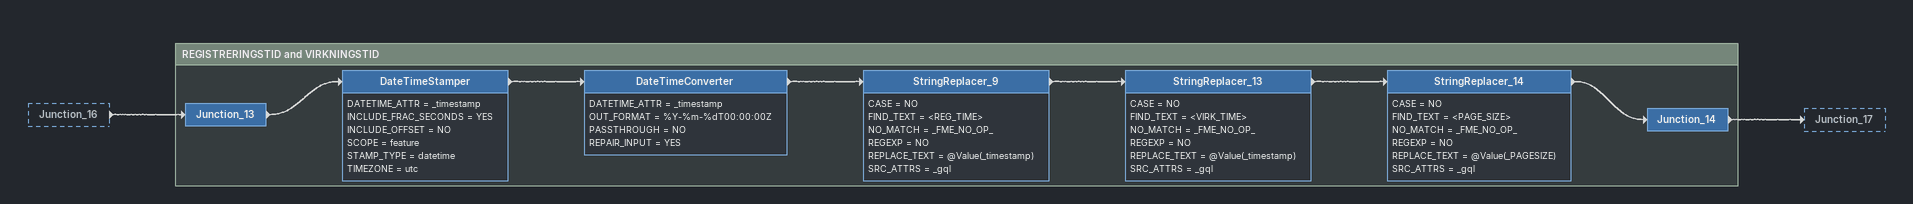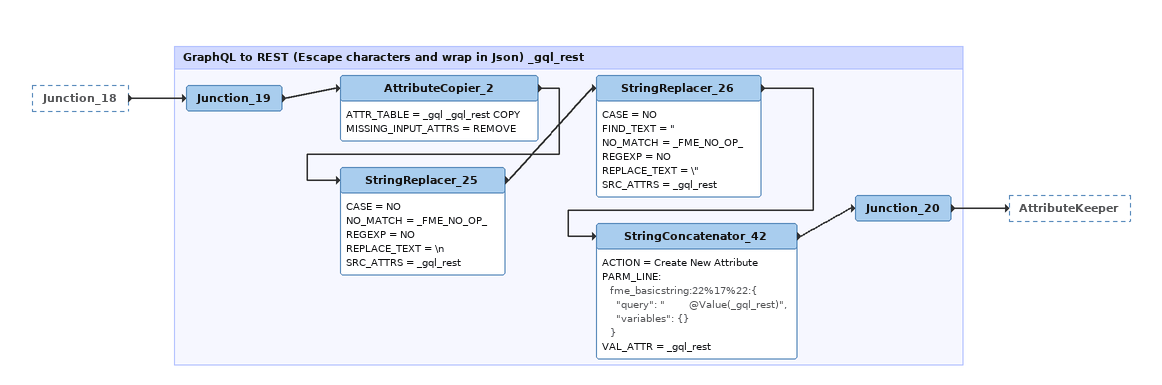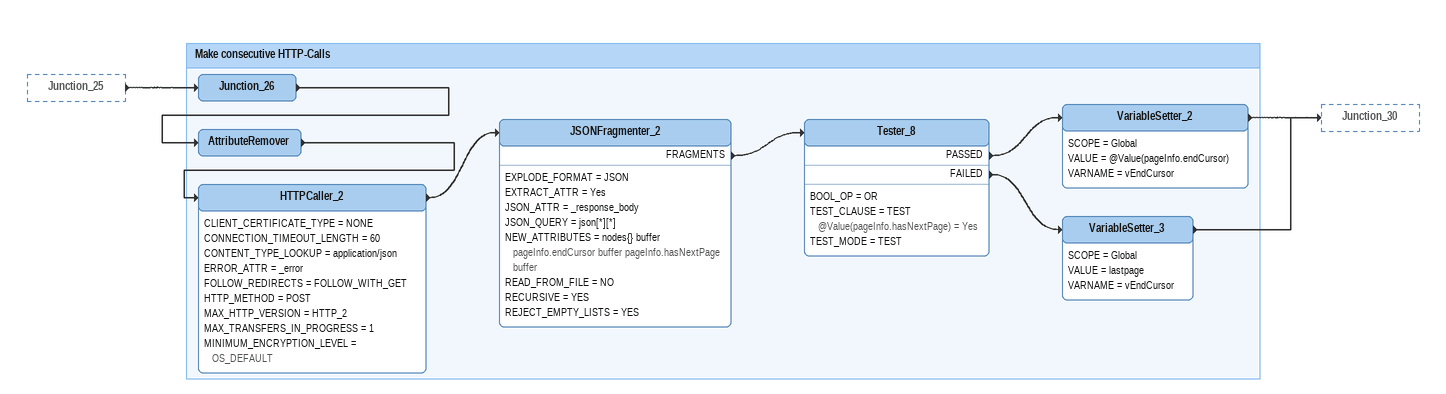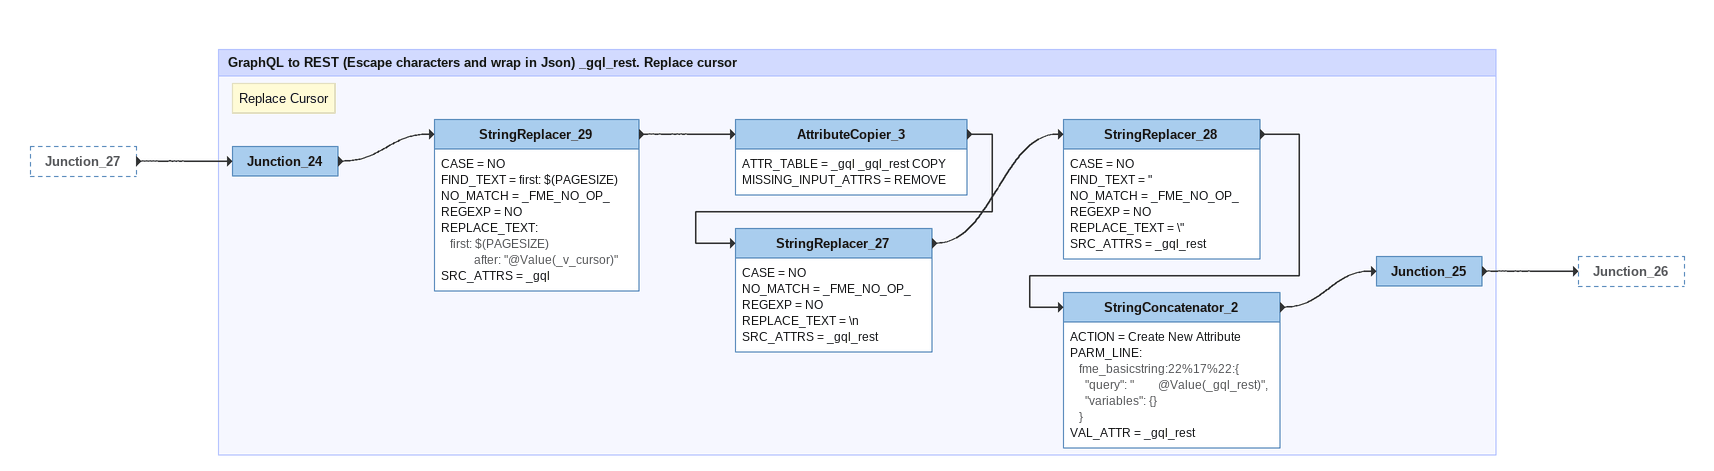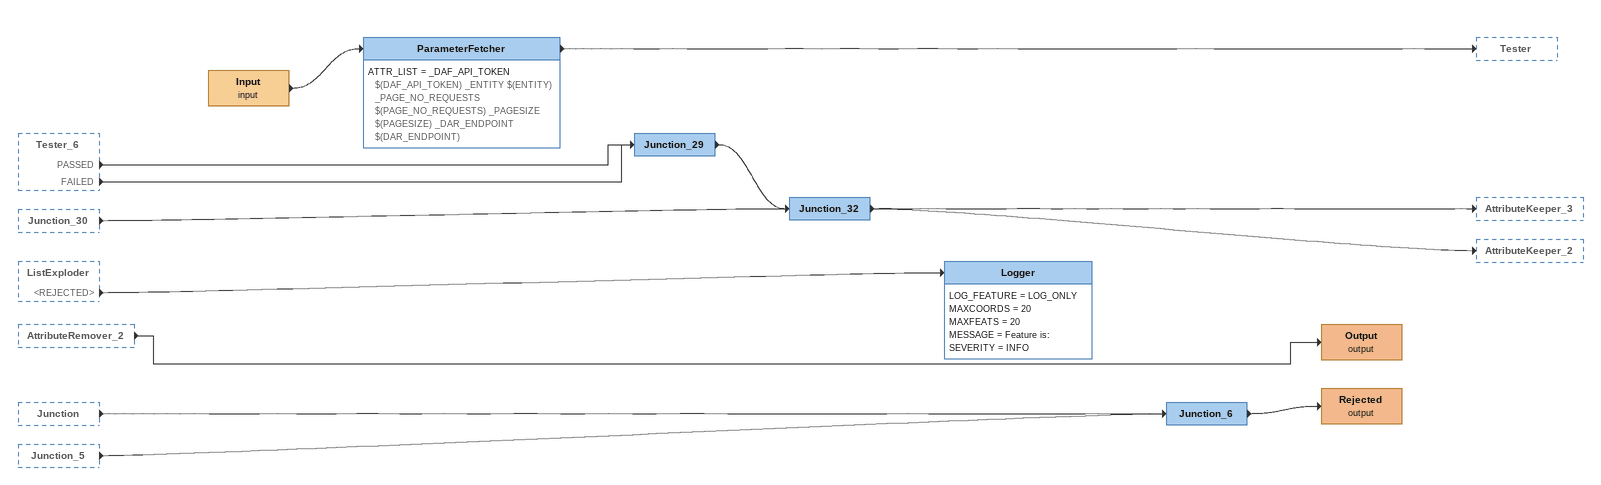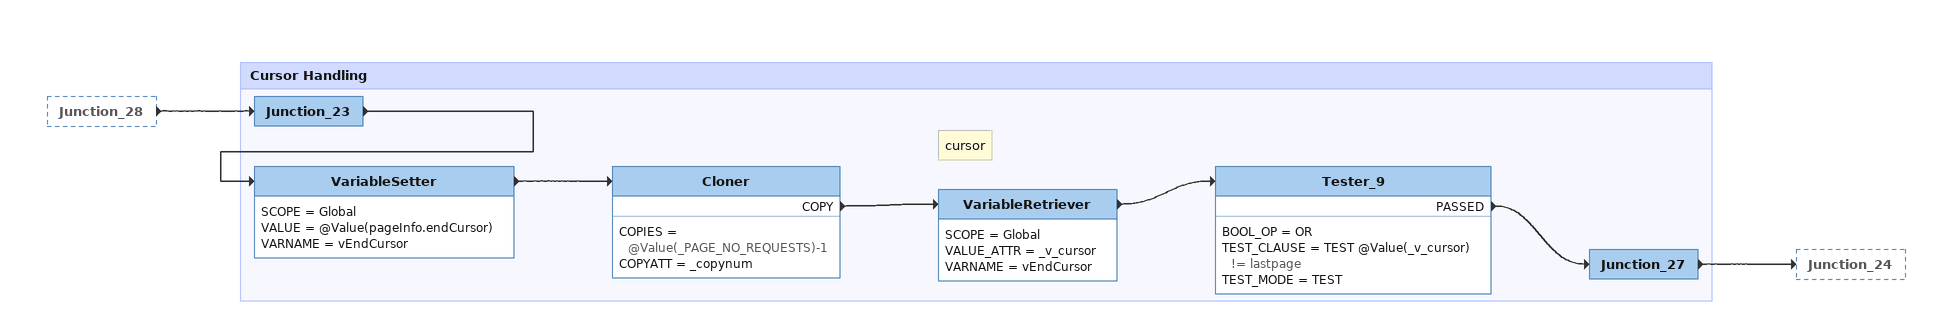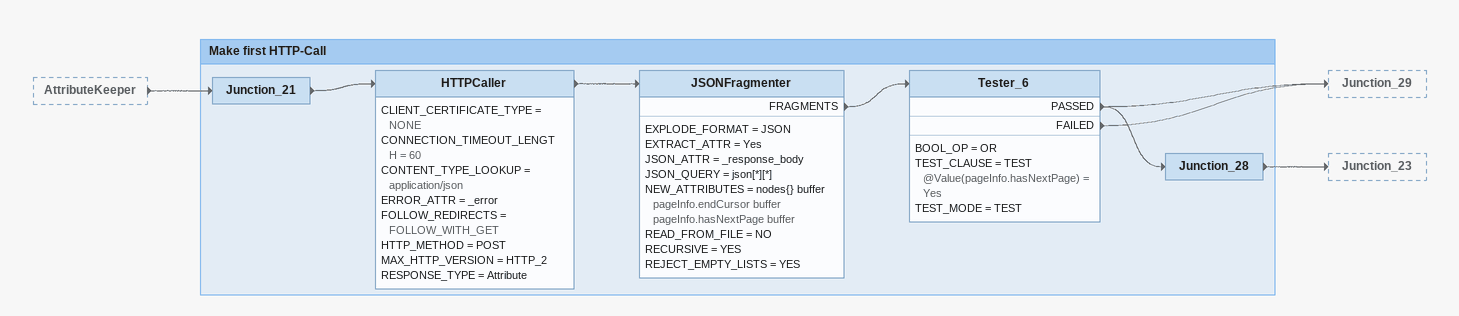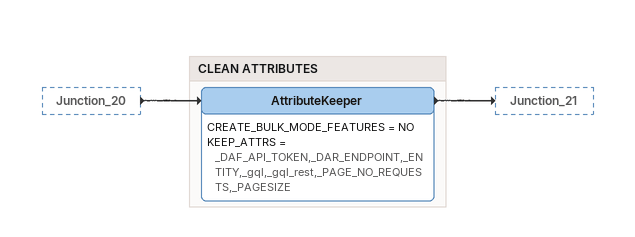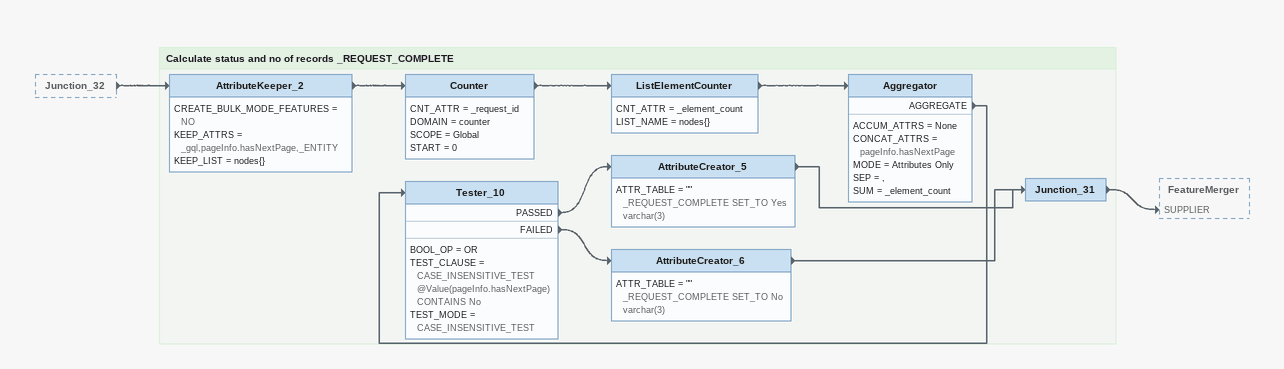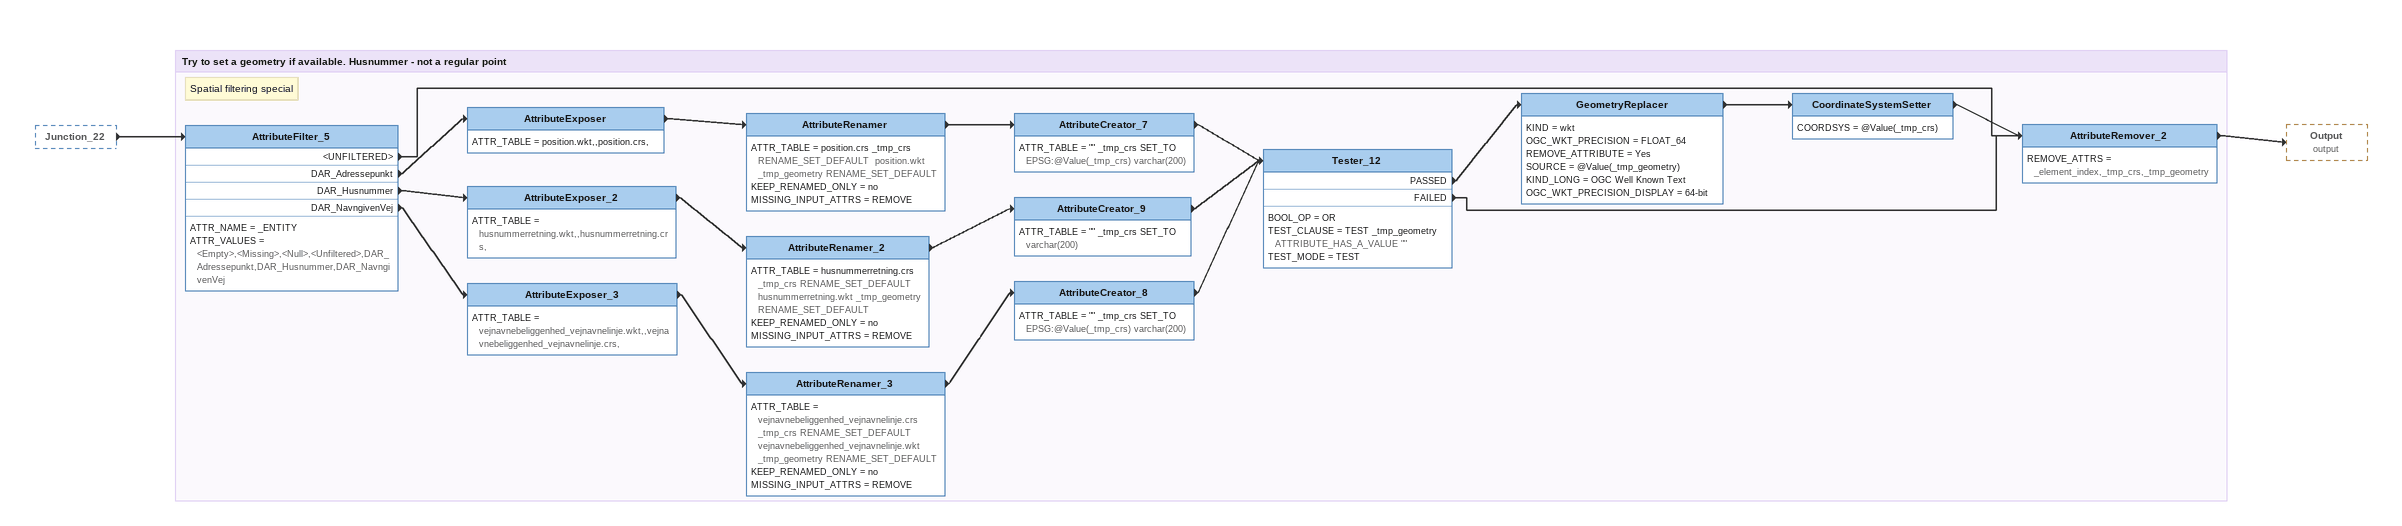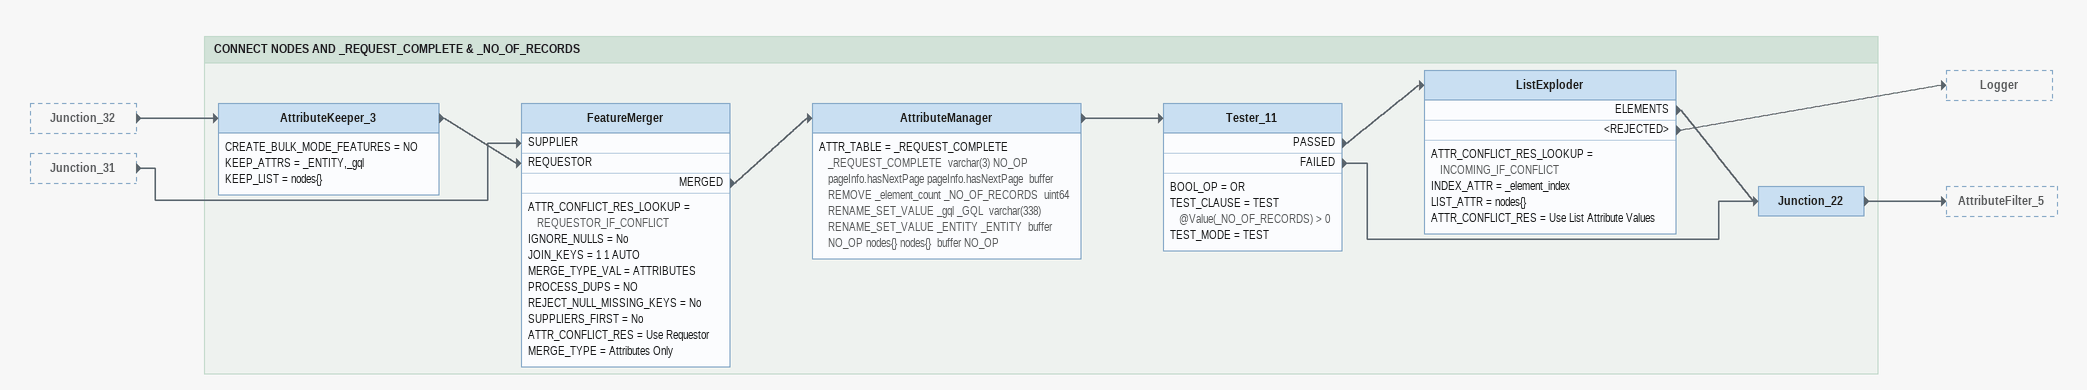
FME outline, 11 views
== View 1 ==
Junction_16 [outside]
    -> Junction_13

Bookmark: REGISTRERINGSTID and VIRKNINGSTID
Junction_13
    -> DateTimeStamper
DateTimeStamper
    DATETIME_ATTR = _timestamp
    INCLUDE_FRAC_SECONDS = YES
    INCLUDE_OFFSET = NO
    SCOPE = feature
    STAMP_TYPE = datetime
    TIMEZONE = utc
    -> DateTimeConverter
DateTimeConverter
    DATETIME_ATTR = _timestamp
    OUT_FORMAT = %Y-%m-%dT00:00:00Z
    PASSTHROUGH = NO
    REPAIR_INPUT = YES
    -> StringReplacer_9
StringReplacer_9
    CASE = NO
    FIND_TEXT = <REG_TIME>
    NO_MATCH = _FME_NO_OP_
    REGEXP = NO
    REPLACE_TEXT = @Value(_timestamp)
    SRC_ATTRS = _gql
    -> StringReplacer_13
StringReplacer_13
    CASE = NO
    FIND_TEXT = <VIRK_TIME>
    NO_MATCH = _FME_NO_OP_
    REGEXP = NO
    REPLACE_TEXT = @Value(_timestamp)
    SRC_ATTRS = _gql
    -> StringReplacer_14
StringReplacer_14
    CASE = NO
    FIND_TEXT = <PAGE_SIZE>
    NO_MATCH = _FME_NO_OP_
    REGEXP = NO
    REPLACE_TEXT = @Value(_PAGESIZE)
    SRC_ATTRS = _gql
    -> Junction_14
Junction_14
    -> Junction_17

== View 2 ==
Junction_18 [outside]
    -> Junction_19

Bookmark: GraphQL to REST (Escape characters and wrap in Json) _gql_rest
Junction_19
    -> AttributeCopier_2
AttributeCopier_2
    ATTR_TABLE = _gql _gql_rest COPY
    MISSING_INPUT_ATTRS = REMOVE
    -> StringReplacer_25
StringReplacer_25
    CASE = NO
    NO_MATCH = _FME_NO_OP_
    REGEXP = NO
    REPLACE_TEXT = \n
    SRC_ATTRS = _gql_rest
    -> StringReplacer_26
StringReplacer_26
    CASE = NO
    FIND_TEXT = "
    NO_MATCH = _FME_NO_OP_
    REGEXP = NO
    REPLACE_TEXT = \"
    SRC_ATTRS = _gql_rest
    -> StringConcatenator_42
StringConcatenator_42
    ACTION = Create New Attribute
    PARM_LINE:
      fme_basicstring:22%17%22:{
        "query": "        @Value(_gql_rest)",
        "variables": {}
      }
    VAL_ATTR = _gql_rest
    -> Junction_20
Junction_20
    -> AttributeKeeper

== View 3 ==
Junction_25 [outside]
    -> Junction_26

Bookmark: Make consecutive HTTP-Calls
Junction_26
    -> AttributeRemover
AttributeRemover
    -> HTTPCaller_2
HTTPCaller_2
    CLIENT_CERTIFICATE_TYPE = NONE
    CONNECTION_TIMEOUT_LENGTH = 60
    CONTENT_TYPE_LOOKUP = application/json
    ERROR_ATTR = _error
    FOLLOW_REDIRECTS = FOLLOW_WITH_GET
    HTTP_METHOD = POST
    MAX_HTTP_VERSION = HTTP_2
    MAX_TRANSFERS_IN_PROGRESS = 1
    MINIMUM_ENCRYPTION_LEVEL = OS_DEFAULT
    -> JSONFragmenter_2
JSONFragmenter_2
    EXPLODE_FORMAT = JSON
    EXTRACT_ATTR = Yes
    JSON_ATTR = _response_body
    JSON_QUERY = json[*][*]
    NEW_ATTRIBUTES = nodes{} buffer pageInfo.endCursor buffer pageInfo.hasNextPage buffer
    READ_FROM_FILE = NO
    RECURSIVE = YES
    REJECT_EMPTY_LISTS = YES
    FRAGMENTS -> Tester_8
Tester_8
    BOOL_OP = OR
    TEST_CLAUSE = TEST @Value(pageInfo.hasNextPage) = Yes
    TEST_MODE = TEST
    PASSED -> VariableSetter_2
    FAILED -> VariableSetter_3
VariableSetter_2
    SCOPE = Global
    VALUE = @Value(pageInfo.endCursor)
    VARNAME = vEndCursor
    -> Junction_30
VariableSetter_3
    SCOPE = Global
    VALUE = lastpage
    VARNAME = vEndCursor
    -> Junction_30

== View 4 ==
Junction_27 [outside]
    -> Junction_24

Bookmark: GraphQL to REST (Escape characters and wrap in Json) _gql_rest. Replace cursor
Junction_24
    -> StringReplacer_29
Note: Replace Cursor
StringReplacer_29
    CASE = NO
    FIND_TEXT = first: $(PAGESIZE)
    NO_MATCH = _FME_NO_OP_
    REGEXP = NO
    REPLACE_TEXT:
      first: $(PAGESIZE)
      		after: "@Value(_v_cursor)"
    SRC_ATTRS = _gql
    -> AttributeCopier_3
AttributeCopier_3
    ATTR_TABLE = _gql _gql_rest COPY
    MISSING_INPUT_ATTRS = REMOVE
    -> StringReplacer_27
StringReplacer_27
    CASE = NO
    NO_MATCH = _FME_NO_OP_
    REGEXP = NO
    REPLACE_TEXT = \n
    SRC_ATTRS = _gql_rest
    -> StringReplacer_28
StringReplacer_28
    CASE = NO
    FIND_TEXT = "
    NO_MATCH = _FME_NO_OP_
    REGEXP = NO
    REPLACE_TEXT = \"
    SRC_ATTRS = _gql_rest
    -> StringConcatenator_2
StringConcatenator_2
    ACTION = Create New Attribute
    PARM_LINE:
      fme_basicstring:22%17%22:{
        "query": "        @Value(_gql_rest)",
        "variables": {}
      }
    VAL_ATTR = _gql_rest
    -> Junction_25
Junction_25
    -> Junction_26

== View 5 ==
Tester_6 [outside]
    PASSED -> Junction_29
    FAILED -> Junction_29
Junction_30 [outside]
    -> Junction_32
ListExploder [outside]
    <REJECTED> -> Logger
AttributeRemover_2 [outside]
    -> Output (output)
Junction [outside]
    -> Junction_6
Junction_5 [outside]
    -> Junction_6
Input (input)
    -> ParameterFetcher
ParameterFetcher
    ATTR_LIST = _DAF_API_TOKEN $(DAF_API_TOKEN) _ENTITY $(ENTITY) _PAGE_NO_REQUESTS $(PAGE_NO_REQUESTS) _PAGESIZE $(PAGESIZE) _DAR_ENDPOINT $(DAR_ENDPOINT)
    -> Tester
Junction_6
    -> Rejected (output)
Rejected (output)
Junction_29
    -> Junction_32
Junction_32
    -> AttributeKeeper_3
    -> AttributeKeeper_2
Logger
    LOG_FEATURE = LOG_ONLY
    MAXCOORDS = 20
    MAXFEATS = 20
    MESSAGE = Feature is:
    SEVERITY = INFO
Output (output)

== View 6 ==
Junction_28 [outside]
    -> Junction_23

Bookmark: Cursor Handling
Junction_23
    -> VariableSetter
VariableSetter
    SCOPE = Global
    VALUE = @Value(pageInfo.endCursor)
    VARNAME = vEndCursor
    -> Cloner
Cloner
    COPIES = @Value(_PAGE_NO_REQUESTS)-1
    COPYATT = _copynum
    COPY -> VariableRetriever
Note: cursor
VariableRetriever
    SCOPE = Global
    VALUE_ATTR = _v_cursor
    VARNAME = vEndCursor
    -> Tester_9
Tester_9
    BOOL_OP = OR
    TEST_CLAUSE = TEST @Value(_v_cursor) != lastpage
    TEST_MODE = TEST
    PASSED -> Junction_27
Junction_27
    -> Junction_24

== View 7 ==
AttributeKeeper [outside]
    -> Junction_21

Bookmark: Make first HTTP-Call
Junction_21
    -> HTTPCaller
HTTPCaller
    CLIENT_CERTIFICATE_TYPE = NONE
    CONNECTION_TIMEOUT_LENGTH = 60
    CONTENT_TYPE_LOOKUP = application/json
    ERROR_ATTR = _error
    FOLLOW_REDIRECTS = FOLLOW_WITH_GET
    HTTP_METHOD = POST
    MAX_HTTP_VERSION = HTTP_2
    RESPONSE_TYPE = Attribute
    -> JSONFragmenter
JSONFragmenter
    EXPLODE_FORMAT = JSON
    EXTRACT_ATTR = Yes
    JSON_ATTR = _response_body
    JSON_QUERY = json[*][*]
    NEW_ATTRIBUTES = nodes{} buffer pageInfo.endCursor buffer pageInfo.hasNextPage buffer
    READ_FROM_FILE = NO
    RECURSIVE = YES
    REJECT_EMPTY_LISTS = YES
    FRAGMENTS -> Tester_6
Tester_6
    BOOL_OP = OR
    TEST_CLAUSE = TEST @Value(pageInfo.hasNextPage) = Yes
    TEST_MODE = TEST
    PASSED -> Junction_28
    PASSED -> Junction_29
    FAILED -> Junction_29
Junction_28
    -> Junction_23

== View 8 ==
Junction_20 [outside]
    -> AttributeKeeper

Bookmark: CLEAN ATTRIBUTES
AttributeKeeper
    CREATE_BULK_MODE_FEATURES = NO
    KEEP_ATTRS = _DAF_API_TOKEN,_DAR_ENDPOINT,_ENTITY,_gql,_gql_rest,_PAGE_NO_REQUESTS,_PAGESIZE
    -> Junction_21

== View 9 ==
Junction_32 [outside]
    -> AttributeKeeper_2

Bookmark: Calculate status and no of records _REQUEST_COMPLETE
AttributeKeeper_2
    CREATE_BULK_MODE_FEATURES = NO
    KEEP_ATTRS = _gql,pageInfo.hasNextPage,_ENTITY
    KEEP_LIST = nodes{}
    -> Counter
Counter
    CNT_ATTR = _request_id
    DOMAIN = counter
    SCOPE = Global
    START = 0
    -> ListElementCounter
ListElementCounter
    CNT_ATTR = _element_count
    LIST_NAME = nodes{}
    -> Aggregator
Aggregator
    ACCUM_ATTRS = None
    CONCAT_ATTRS = pageInfo.hasNextPage
    MODE = Attributes Only
    SEP = ,
    SUM = _element_count
    AGGREGATE -> Tester_10
Tester_10
    BOOL_OP = OR
    TEST_CLAUSE = CASE_INSENSITIVE_TEST @Value(pageInfo.hasNextPage) CONTAINS No
    TEST_MODE = CASE_INSENSITIVE_TEST
    PASSED -> AttributeCreator_5
    FAILED -> AttributeCreator_6
AttributeCreator_5
    ATTR_TABLE = "" _REQUEST_COMPLETE SET_TO Yes varchar(3)
    -> Junction_31
AttributeCreator_6
    ATTR_TABLE = "" _REQUEST_COMPLETE SET_TO No varchar(3)
    -> Junction_31
Junction_31
    -> FeatureMerger [SUPPLIER]

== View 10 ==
Junction_22 [outside]
    -> AttributeFilter_5

Bookmark: Try to set a geometry if available. Husnummer - not a regular point
Note: Spatial filtering special
AttributeFilter_5
    ATTR_NAME = _ENTITY
    ATTR_VALUES = <Empty>,<Missing>,<Null>,<Unfiltered>,DAR_Adressepunkt,DAR_Husnummer,DAR_NavngivenVej
    <UNFILTERED> -> AttributeRemover_2
    DAR_Adressepunkt -> AttributeExposer
    DAR_Husnummer -> AttributeExposer_2
    DAR_NavngivenVej -> AttributeExposer_3
AttributeExposer
    ATTR_TABLE = position.wkt,,position.crs,
    -> AttributeRenamer
AttributeRenamer
    ATTR_TABLE = position.crs _tmp_crs RENAME_SET_DEFAULT  position.wkt _tmp_geometry RENAME_SET_DEFAULT
    KEEP_RENAMED_ONLY = no
    MISSING_INPUT_ATTRS = REMOVE
    -> AttributeCreator_7
AttributeCreator_7
    ATTR_TABLE = "" _tmp_crs SET_TO EPSG:@Value(_tmp_crs) varchar(200)
    -> Tester_12
AttributeExposer_2
    ATTR_TABLE = husnummerretning.wkt,,husnummerretning.crs,
    -> AttributeRenamer_2
AttributeRenamer_2
    ATTR_TABLE = husnummerretning.crs _tmp_crs RENAME_SET_DEFAULT  husnummerretning.wkt _tmp_geometry RENAME_SET_DEFAULT
    KEEP_RENAMED_ONLY = no
    MISSING_INPUT_ATTRS = REMOVE
    -> AttributeCreator_9
AttributeCreator_9
    ATTR_TABLE = "" _tmp_crs SET_TO  varchar(200)
    -> Tester_12
AttributeExposer_3
    ATTR_TABLE = vejnavnebeliggenhed_vejnavnelinje.wkt,,vejnavnebeliggenhed_vejnavnelinje.crs,
    -> AttributeRenamer_3
AttributeRenamer_3
    ATTR_TABLE = vejnavnebeliggenhed_vejnavnelinje.crs _tmp_crs RENAME_SET_DEFAULT  vejnavnebeliggenhed_vejnavnelinje.wkt _tmp_geometry RENAME_SET_DEFAULT
    KEEP_RENAMED_ONLY = no
    MISSING_INPUT_ATTRS = REMOVE
    -> AttributeCreator_8
AttributeCreator_8
    ATTR_TABLE = "" _tmp_crs SET_TO EPSG:@Value(_tmp_crs) varchar(200)
    -> Tester_12
Tester_12
    BOOL_OP = OR
    TEST_CLAUSE = TEST _tmp_geometry ATTRIBUTE_HAS_A_VALUE ""
    TEST_MODE = TEST
    PASSED -> GeometryReplacer
    FAILED -> AttributeRemover_2
GeometryReplacer
    KIND = wkt
    OGC_WKT_PRECISION = FLOAT_64
    REMOVE_ATTRIBUTE = Yes
    SOURCE = @Value(_tmp_geometry)
    KIND_LONG = OGC Well Known Text
    OGC_WKT_PRECISION_DISPLAY = 64-bit
    -> CoordinateSystemSetter
CoordinateSystemSetter
    COORDSYS = @Value(_tmp_crs)
    -> AttributeRemover_2
AttributeRemover_2
    REMOVE_ATTRS = _element_index,_tmp_crs,_tmp_geometry
    -> Output (output)

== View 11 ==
Junction_32 [outside]
    -> AttributeKeeper_3
Junction_31 [outside]
    -> FeatureMerger [SUPPLIER]

Bookmark: CONNECT NODES AND _REQUEST_COMPLETE & _NO_OF_RECORDS
AttributeKeeper_3
    CREATE_BULK_MODE_FEATURES = NO
    KEEP_ATTRS = _ENTITY,_gql
    KEEP_LIST = nodes{}
    -> FeatureMerger [REQUESTOR]
FeatureMerger
    ATTR_CONFLICT_RES_LOOKUP = REQUESTOR_IF_CONFLICT
    IGNORE_NULLS = No
    JOIN_KEYS = 1 1 AUTO
    MERGE_TYPE_VAL = ATTRIBUTES
    PROCESS_DUPS = NO
    REJECT_NULL_MISSING_KEYS = No
    SUPPLIERS_FIRST = No
    ATTR_CONFLICT_RES = Use Requestor
    MERGE_TYPE = Attributes Only
    MERGED -> AttributeManager
AttributeManager
    ATTR_TABLE = _REQUEST_COMPLETE _REQUEST_COMPLETE  varchar(3) NO_OP pageInfo.hasNextPage pageInfo.hasNextPage  buffer REMOVE _element_count _NO_OF_RECORDS  uint64 RENAME_SET_VALUE _gql _GQL  varchar(338) RENAME_SET_VALUE _ENTITY _ENTITY  buffer NO_OP nodes{} nodes{}  buffer NO_OP
    -> Tester_11
Tester_11
    BOOL_OP = OR
    TEST_CLAUSE = TEST @Value(_NO_OF_RECORDS) > 0
    TEST_MODE = TEST
    PASSED -> ListExploder
    FAILED -> Junction_22
ListExploder
    ATTR_CONFLICT_RES_LOOKUP = INCOMING_IF_CONFLICT
    INDEX_ATTR = _element_index
    LIST_ATTR = nodes{}
    ATTR_CONFLICT_RES = Use List Attribute Values
    ELEMENTS -> Junction_22
    <REJECTED> -> Logger
Junction_22
    -> AttributeFilter_5
